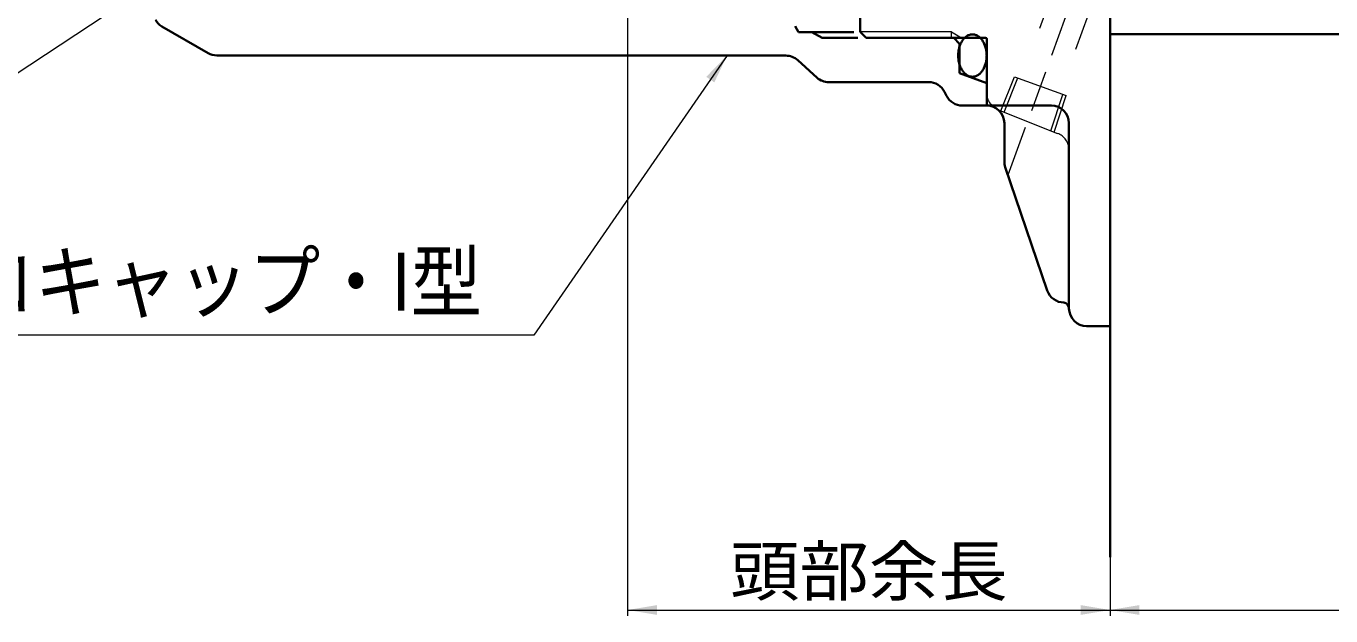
# Model space of a CAD drawing. Units: millimetres at full size, sheet at 1:2; details may follow other scales. Extents: x 1944 to 3626, y 1339 to 2527.
# Drawn here: x 2073.9 to 2295.9, y 2065.4 to 2165.6 of the extents above; entities that cross this region are included whole.
import ezdxf
from ezdxf.enums import TextEntityAlignment as Align

# ---------------------------------------------------------------- set-up
doc = ezdxf.new("R2010")
doc.units = ezdxf.units.MM
doc.header["$LTSCALE"] = 2
doc.linetypes.add('CHAIN', pattern=[18.5, 12, -1.5, 3.5, -1.5])
doc.linetypes.add('DASHED_SPACED', pattern=[12, 6, -6])
for name, color, linetype, lineweight in [('1外形線', 7, 'Continuous', 35), ('2細い実線', 3, 'Continuous', 20), ('3隠れ線', 2, 'DASHED_SPACED', 13), ('4中心線', 1, 'CHAIN', 15), ('6寸法線', 4, 'Continuous', 13)]:
    doc.layers.add(name, color=color, linetype=linetype, lineweight=lineweight)
doc.styles.add('ＭＳ Ｐゴシック', font='')
doc.styles.get('ＭＳ Ｐゴシック').set_extended_font_data('MS PGothic')

# ---------------------------------------------------------------- blocks, each defined once
blk = doc.blocks.new('filled_arrow')
at = {"color": 0, "linetype": 'Continuous', "lineweight": -2}
blk.add_solid([(7.5, 1.25), (0, 0), (7.5, -1.25)], dxfattribs=at)

msp = doc.modelspace()

# ---------------------------------------------------------------- linework, layer by layer
at = {"layer": '1外形線'}
for p, q in [((2258.296, 2114.633), (2258.296, 2185.694)), ((2215.796, 2164.633), (2215.796, 2179.426)), ((2258.293, 2075.328), (2258.295, 2174.754)), ((2096.964, 2165.582), (2104.82, 2161.046)), ((2205.28, 2164.618), (2204.702, 2165.619)), ((2214.67, 2164.618), (2205.28, 2164.618)), ((2209.281, 2163.618), (2207.549, 2164.618)), ((2215.796, 2164.633), (2216.796, 2163.633)), ((2215.36, 2163.618), (2209.281, 2163.618)), ((2232.696, 2163.633), (2216.796, 2163.633)), ((2228.296, 2163.633), (2231.696, 2163.633)), ((2232.689, 2162.617), (2231.689, 2163.617)), ((2232.689, 2157.615), (2232.689, 2162.617)), ((2232.696, 2163.633), (2237.096, 2163.633)), ((2237.291, 2152.113), (2237.291, 2163.417)), ((2237.291, 2152.03), (2237.291, 2163.33)), ((2237.296, 2152.133), (2237.296, 2163.433)), ((2457.535, 2164.248), (2258.297, 2164.254)), ((2203.125, 2160.644), (2106.32, 2160.644)), ((2208.432, 2156.858), (2205.137, 2159.841)), ((2227.433, 2156.115), (2210.409, 2156.115)), ((2237.291, 2155.94), (2232.689, 2157.615)), ((2230.459, 2153.772), (2230.117, 2154.456)), ((2237.291, 2152.113), (2233.143, 2152.113)), ((2248.296, 2152.133), (2237.296, 2152.133)), ((2248.296, 2152.133), (2237.296, 2152.133)), ((2240.296, 2142.629), (2240.296, 2149.133)), ((2240.296, 2142.629), (2240.296, 2149.133)), ((2251.296, 2117.633), (2251.296, 2149.133)), ((2247.603, 2120.666), (2240.456, 2141.663)), ((2247.603, 2120.666), (2240.456, 2141.663)), ((2258.296, 2114.633), (2254.296, 2114.633)), ((2258.296, 2114.633), (2255.296, 2114.633))]:
    msp.add_line(p, q, dxfattribs=at)
msp.add_lwpolyline([(2234.869, 2157.023), (2234.988, 2157.028), (2235.107, 2157.041), (2235.225, 2157.062), (2235.341, 2157.092), (2235.457, 2157.131), (2235.572, 2157.179), (2235.685, 2157.233), (2235.795, 2157.298), (2235.905, 2157.369), (2236.01, 2157.448), (2236.114, 2157.536), (2236.214, 2157.63), (2236.311, 2157.731), (2236.405, 2157.84), (2236.496, 2157.956), (2236.582, 2158.078), (2236.663, 2158.205), (2236.741, 2158.339), (2236.815, 2158.479), (2236.883, 2158.623), (2236.946, 2158.773), (2237.005, 2158.925), (2237.058, 2159.083), (2237.106, 2159.246), (2237.15, 2159.41), (2237.186, 2159.578), (2237.218, 2159.748), (2237.244, 2159.921), (2237.264, 2160.094), (2237.279, 2160.27), (2237.289, 2160.446), (2237.291, 2160.623), (2237.289, 2160.8), (2237.279, 2160.976), (2237.264, 2161.151), (2237.244, 2161.325), (2237.218, 2161.498), (2237.186, 2161.667), (2237.15, 2161.836), (2237.106, 2162), (2237.058, 2162.162), (2237.005, 2162.319), (2236.946, 2162.473), (2236.883, 2162.623), (2236.815, 2162.767), (2236.741, 2162.907), (2236.663, 2163.041), (2236.582, 2163.168), (2236.496, 2163.29), (2236.405, 2163.406), (2236.311, 2163.514), (2236.215, 2163.616), (2236.115, 2163.71), (2236.01, 2163.798), (2235.905, 2163.877), (2235.795, 2163.948), (2235.685, 2164.013), (2235.572, 2164.067), (2235.457, 2164.115), (2235.342, 2164.154), (2235.225, 2164.184), (2235.107, 2164.205), (2234.988, 2164.218), (2234.869, 2164.223), (2234.75, 2164.218), (2234.632, 2164.205), (2234.514, 2164.184), (2234.397, 2164.154), (2234.28, 2164.115), (2234.166, 2164.067), (2234.053, 2164.013), (2233.942, 2163.948), (2233.834, 2163.877), (2233.727, 2163.798), (2233.624, 2163.71), (2233.523, 2163.616), (2233.426, 2163.515), (2233.333, 2163.406), (2233.243, 2163.29), (2233.157, 2163.168), (2233.075, 2163.041), (2232.997, 2162.907), (2232.924, 2162.767), (2232.855, 2162.623), (2232.791, 2162.473), (2232.733, 2162.319), (2232.68, 2162.162), (2232.631, 2162), (2232.589, 2161.836), (2232.551, 2161.668), (2232.52, 2161.498), (2232.493, 2161.325), (2232.473, 2161.152), (2232.458, 2160.976), (2232.45, 2160.8), (2232.447, 2160.623), (2232.45, 2160.446), (2232.458, 2160.27), (2232.473, 2160.094), (2232.493, 2159.921), (2232.519, 2159.748), (2232.551, 2159.578), (2232.589, 2159.41), (2232.631, 2159.246), (2232.68, 2159.084), (2232.733, 2158.926), (2232.791, 2158.773), (2232.855, 2158.623), (2232.924, 2158.479), (2232.996, 2158.339), (2233.074, 2158.205), (2233.157, 2158.078), (2233.243, 2157.956), (2233.332, 2157.84), (2233.426, 2157.731), (2233.523, 2157.63), (2233.624, 2157.536), (2233.727, 2157.448), (2233.834, 2157.369), (2233.942, 2157.298), (2234.053, 2157.233), (2234.166, 2157.179), (2234.28, 2157.131), (2234.397, 2157.092), (2234.514, 2157.062), (2234.632, 2157.041), (2234.75, 2157.028)], close=True, dxfattribs=at)
for centre, radius, start, end in [((2098.464, 2168.18), 3, 210, 240), ((2237.096, 2163.433), 0.2, 0, 90), ((2106.32, 2163.644), 3, 240, 270), ((2203.123, 2157.616), 3.001, 47.84982, 89.99845), ((2210.409, 2159.116), 3.001, 228.81253, 269.99845), ((2227.433, 2153.114), 3.001, 26.5635, 89.99845), ((2233.143, 2155.114), 3.001, 206.5635, 269.99845), ((2237.296, 2149.133), 3, 0, 90), ((2237.296, 2149.133), 3, 0, 90), ((2248.296, 2149.133), 3, 0, 90), ((2243.296, 2142.629), 3, 180, 198.79989), ((2243.296, 2142.629), 3, 180, 198.79989), ((2250.443, 2121.633), 3, 198.79989, 270), ((2250.443, 2121.633), 3, 198.79989, 270), ((2250.296, 2117.644), 1, 0, 81.50092), ((2254.296, 2117.633), 3, 180, 270)]:
    msp.add_arc(centre, radius, start, end, dxfattribs=at)
at = {"layer": '2細い実線'}
for p, q in [((2231.296, 2164.633), (2215.796, 2164.633)), ((2231.296, 2164.633), (2233.028, 2163.633)), ((2231.296, 2163.633), (2231.296, 2164.633))]:
    msp.add_line(p, q, dxfattribs=at)
at = {"layer": '3隠れ線'}
for p, q in [((2250.371, 2176.512), (2243.127, 2156.608)), ((2256.527, 2172.958), (2249.705, 2154.214)), ((2239.72, 2151.236), (2242.027, 2157.008)), ((2240.259, 2151.02), (2242.573, 2156.81)), ((2242.027, 2157.008), (2250.805, 2153.814)), ((2248.225, 2147.832), (2250.259, 2154.013)), ((2248.766, 2147.616), (2250.805, 2153.814)), ((2239.269, 2151.416), (2249.322, 2147.393))]:
    msp.add_line(p, q, dxfattribs=at)
for centre, start, end in [((2240.296, 2154.235), 180, 250), ((2248.296, 2144.574), 0, 70)]:
    msp.add_arc(centre, 3, start, end, dxfattribs=at)
at = {"layer": '4中心線'}
msp.add_line((2256.519, 2183.168), (2240.918, 2140.305), dxfattribs=at)
at = {"layer": '6寸法線'}
for p, q in [((2176.196, 2188.832), (2176.196, 2065.354)), ((2258.287, 2078.112), (2258.287, 2065.354)), ((2258.287, 2075.656), (2258.287, 2065.354)), ((2176.196, 2066.354), (2258.287, 2066.354)), ((2258.287, 2066.354), (2457.526, 2066.354))]:
    msp.add_line(p, q, dxfattribs=at)
for points in [[(2114.998, 2185.737), (2110.823, 2182.985), (2056.303, 2147.039), (2013.144, 2147.039)], [(2193.12, 2160.644), (2190.277, 2156.532), (2160.253, 2113.108), (2004.798, 2113.108)]]:
    msp.add_lwpolyline(points, dxfattribs=at)

# ---------------------------------------------------------------- block references
at = {"layer": '6寸法線', "xscale": 0.667, "yscale": 0.667}
for p, rotation in [((2193.12, 2160.644), 235.3), ((2258.287, 2066.354), 180)]:
    msp.add_blockref('filled_arrow', p, dxfattribs=dict(at, rotation=rotation))
for p in [(2176.196, 2066.354), (2258.287, 2066.354)]:
    msp.add_blockref('filled_arrow', p, dxfattribs=at)

# ---------------------------------------------------------------- texts
at = {"layer": '6寸法線', "color": 7, "style": 'ＭＳ Ｐゴシック', "width": 0.9}
msp.add_text('1.STマイクロキャップ・I型', height=9.897, dxfattribs=at).set_placement((2002.103, 2114.265), align=Align.BOTTOM_LEFT)
at = {"layer": '6寸法線', "style": 'ＭＳ Ｐゴシック', "width": 1.05}
msp.add_text('頭部余長', height=8.248, dxfattribs=at).set_placement((2217.242, 2072.965), align=Align.MIDDLE_CENTER)

doc.saveas('drawing.dxf')
